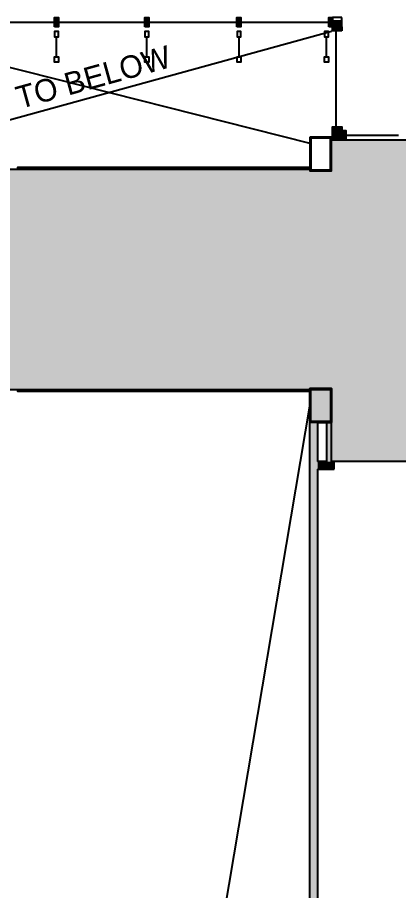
# Model space of a CAD drawing. Extents: x 2 to 4630, y -56 to 2885.
# Drawn here: x 3482 to 3726, y 2229 to 2788 of the extents above; entities that cross this region are included whole.
import ezdxf

# ---------------------------------------------------------------- set-up
doc = ezdxf.new("R2010")
doc.units = 0
doc.header["$LTSCALE"] = 0.004
for name, color, linetype in [('CORRIDOR_HATCH', 253, 'CONTINUOUS'), ('S-COLS', 7, 'CONTINUOUS'), ('SOLID', 7, 'CONTINUOUS'), ('STAIR', 251, 'CONTINUOUS'), ('TEXT', 7, 'CONTINUOUS'), ('WALL', 7, 'CONTINUOUS'), ('WALLS', 7, 'CONTINUOUS')]:
    doc.layers.add(name, color=color, linetype=linetype)

# ---------------------------------------------------------------- blocks, each defined once
blk = doc.blocks.new('*U284')
at = {"layer": 'SOLID'}
for points in [[(3669, 2207.39), (3669, 2529.16), (3673.88, 2207.39)], [(3673.88, 2207.39), (3669, 2529.16), (3673.88, 2529.16)]]:
    blk.add_solid(points, dxfattribs=at)
blk = doc.blocks.new('COLUMN_-_ARCHITECTURAL_-_8')
at = {"layer": 'S-COLS'}
for p, q in [((-275, 175), (275, 175)), ((-275, -175), (-275, 175)), ((-275, 159), (275, 159)), ((-259, -159), (-259, 159)), ((259, 159), (259, -159)), ((275, 175), (275, -175)), ((275, -159), (-275, -159)), ((275, -175), (-275, -175))]:
    blk.add_line(p, q, dxfattribs=at)
blk = doc.blocks.new('*U354')
at = {"layer": 'SOLID'}
for points in [[(3669, 2550.03), (3669, 2550.82), (3669.2, 2550.03)], [(3669.2, 2550.03), (3669, 2550.82), (3669.2, 2550.82)], [(3669.2, 2529.16), (3669.2, 2550.82), (3673.88, 2529.16)], [(3673.88, 2529.16), (3669.2, 2550.82), (3673.88, 2550.82)], [(3673.88, 2529.16), (3673.88, 2550.82), (3679.63, 2529.16)], [(3679.63, 2529.16), (3673.88, 2550.82), (3679.63, 2550.82)], [(3679.63, 2529.65), (3679.63, 2550.82), (3682.78, 2529.65)], [(3682.78, 2529.65), (3679.63, 2550.82), (3682.78, 2550.82)], [(3669, 2529.16), (3669, 2549.04), (3669.2, 2529.16)], [(3669.2, 2529.16), (3669, 2549.04), (3669.2, 2549.04)]]:
    blk.add_solid(points, dxfattribs=at)
blk = doc.blocks.new('*U355')
at = {"layer": 'SOLID'}
for points in [[(3679.63, 2529.16), (3679.63, 2529.65), (3682.78, 2529.16)], [(3682.78, 2529.16), (3679.63, 2529.65), (3682.78, 2529.65)]]:
    blk.add_solid(points, dxfattribs=at)
blk = doc.blocks.new('*U356')
at = {"layer": 'SOLID'}
for points in [[(3669, 2549.04), (3669, 2550.03), (3669.2, 2549.04)], [(3669.2, 2549.04), (3669, 2550.03), (3669.2, 2550.03)]]:
    blk.add_solid(points, dxfattribs=at)
blk = doc.blocks.new('*U406')
at = {"layer": 'SOLID'}
for points in [[(3673.88, 2499.14), (3673.88, 2504.02), (3679.63, 2499.14)], [(3679.63, 2499.14), (3673.88, 2504.02), (3679.63, 2504.02)], [(3679.63, 2499.14), (3679.63, 2504.02), (3682.78, 2499.14)], [(3682.78, 2499.14), (3679.63, 2504.02), (3682.78, 2504.02)], [(3682.78, 2499.14), (3682.78, 2504.02), (3684.63, 2499.14)], [(3684.63, 2499.14), (3682.78, 2504.02), (3684.63, 2504.02)]]:
    blk.add_solid(points, dxfattribs=at)
blk = doc.blocks.new('*U407')
at = {"layer": 'SOLID'}
for points in [[(3679.63, 2529.16), (3679.63, 2529.65), (3682.78, 2529.16)], [(3682.78, 2529.16), (3679.63, 2529.65), (3682.78, 2529.65)]]:
    blk.add_solid(points, dxfattribs=at)
blk = doc.blocks.new('*U408')
at = {"layer": 'SOLID'}
for points in [[(3679.63, 2504.02), (3679.63, 2529.16), (3682.78, 2504.02)], [(3682.78, 2504.02), (3679.63, 2529.16), (3682.78, 2529.16)]]:
    blk.add_solid(points, dxfattribs=at)
blk = doc.blocks.new('COLUMN_-_ARCHITECTURAL_-_H')
at = {"layer": 'S-COLS'}
for p, q in [((-275, 175), (-275, -175)), ((275, 175), (-275, 175)), ((275, 159), (-275, 159)), ((-259, 159), (-259, -159)), ((259, -159), (259, 159)), ((275, -175), (275, 175)), ((-275, -159), (275, -159)), ((-275, -175), (275, -175))]:
    blk.add_line(p, q, dxfattribs=at)
blk = doc.blocks.new('*U525')
at = {"layer": 'SOLID'}
for points in [[(3682.89, 2710.01), (3682.89, 2716), (3688.88, 2710.01)], [(3688.88, 2710.01), (3682.89, 2716), (3688.88, 2716)]]:
    blk.add_solid(points, dxfattribs=at)
blk = doc.blocks.new('*U528')
at = {"layer": 'SOLID'}
for points in [[(3682.9, 2780.87), (3682.9, 2786.85), (3688.88, 2780.87)], [(3688.88, 2780.87), (3682.9, 2786.85), (3688.88, 2786.85)]]:
    blk.add_solid(points, dxfattribs=at)
blk = doc.blocks.new('*U538')
at = {"layer": 'WALL'}
for points in [[(3689.54, 2710.02), (3689.54, 2710.02), (3689.54, 2716)], [(3689.54, 2710.02), (3689.54, 2716), (3692.06, 2710.02)], [(3692.06, 2710.02), (3689.54, 2716), (3692.06, 2716)]]:
    blk.add_solid(points, dxfattribs=at)
blk = doc.blocks.new('*U539')
at = {"layer": 'WALL'}
for points in [[(3683.56, 2716), (3683.56, 2718.52), (3683.56, 2718.52)], [(3683.56, 2716), (3683.56, 2718.52), (3689.54, 2716)], [(3689.54, 2716), (3683.56, 2718.52), (3689.54, 2718.52)], [(3689.54, 2716), (3689.54, 2718.52), (3689.54, 2718.52)]]:
    blk.add_solid(points, dxfattribs=at)
blk = doc.blocks.new('*U542')
at = {"layer": 'WALL'}
for points in [[(3683.56, 2779.98), (3683.56, 2782.5), (3683.56, 2782.5)], [(3683.56, 2779.98), (3683.56, 2782.5), (3689.54, 2779.98)], [(3689.54, 2779.98), (3683.56, 2782.5), (3689.54, 2782.5)], [(3689.54, 2779.98), (3689.54, 2782.5), (3689.54, 2782.5)]]:
    blk.add_solid(points, dxfattribs=at)
blk = doc.blocks.new('*U543')
at = {"layer": 'WALL'}
for points in [[(3505.3, 2782.5), (3505.3, 2782.5), (3505.3, 2788.49)], [(3505.3, 2782.5), (3505.3, 2788.49), (3507.82, 2782.5)], [(3507.82, 2782.5), (3505.3, 2788.49), (3507.82, 2788.49)]]:
    blk.add_solid(points, dxfattribs=at)
blk = doc.blocks.new('*U544')
at = {"layer": 'WALL'}
for points in [[(3563.3, 2782.5), (3563.3, 2782.5), (3563.3, 2788.49)], [(3563.3, 2782.5), (3563.3, 2788.49), (3565.82, 2782.5)], [(3565.82, 2782.5), (3563.3, 2788.49), (3565.82, 2788.49)]]:
    blk.add_solid(points, dxfattribs=at)
blk = doc.blocks.new('*U545')
at = {"layer": 'WALL'}
for points in [[(3622.15, 2782.5), (3622.15, 2782.5), (3622.15, 2788.49)], [(3622.15, 2782.5), (3622.15, 2788.49), (3624.67, 2782.5)], [(3624.67, 2782.5), (3622.15, 2788.49), (3624.67, 2788.49)]]:
    blk.add_solid(points, dxfattribs=at)
blk = doc.blocks.new('*U546')
at = {"layer": 'WALL'}
for points in [[(3681.04, 2782.5), (3681.04, 2782.5), (3681.04, 2788.49)], [(3681.04, 2782.5), (3681.04, 2788.49), (3683.56, 2782.5)], [(3683.56, 2782.5), (3681.04, 2788.49), (3683.56, 2788.49)]]:
    blk.add_solid(points, dxfattribs=at)
blk = doc.blocks.new('*U547')
at = {"layer": 'CORRIDOR_HATCH'}
for points in [[(3682.78, 2504.02), (3682.78, 2711.84), (3683.56, 2504.02)], [(3683.56, 2504.02), (3682.78, 2711.84), (3683.56, 2710.01)], [(3692.06, 2504.02), (3683.56, 2710.01), (3692.06, 2710.02)], [(3683.56, 2504.02), (3683.56, 2710.01), (3692.06, 2504.02)], [(3692.06, 2504.02), (3692.06, 2710.02), (3744.14, 2504.02)], [(3744.14, 2504.02), (3692.06, 2710.02), (3744.14, 2710.01)], [(3385.78, 2550.03), (3385.78, 2691.38), (3669, 2550.03)], [(3669, 2550.03), (3385.78, 2691.38), (3669, 2691.38)], [(3669, 2550.82), (3669, 2690.19), (3682.78, 2550.82)], [(3682.78, 2550.82), (3669, 2690.19), (3682.78, 2690.19)]]:
    blk.add_solid(points, dxfattribs=at)

msp = doc.modelspace()

# ---------------------------------------------------------------- linework, layer by layer
at = {"layer": 'CORRIDOR_HATCH'}
msp.add_lwpolyline([(3765.05, 2504.02), (3682.78, 2504.02), (3682.78, 2550.82), (3669, 2550.82), (3669, 2550.03), (3385.78, 2550.03), (3385.78, 2691.38), (3669, 2691.38), (3669, 2690.19), (3682.78, 2690.19), (3682.78, 2711.84), (3683.56, 2710.01), (3692.06, 2710.02), (3765.05, 2710.01)], dxfattribs=at)
at = {"layer": 'STAIR'}
for p, q in [((3682.9, 2779.54), (3385.56, 2697.62)), ((3385.56, 2779.54), (3669, 2707.95)), ((3669, 2540.74), (3385.56, 860.67))]:
    msp.add_line(p, q, dxfattribs=at)
at = {"layer": 'WALL'}
for p, q in [((3448.82, 2785.5), (3505.3, 2785.5)), ((3507.82, 2785.5), (3563.3, 2785.5)), ((3565.82, 2785.5), (3622.15, 2785.5)), ((3624.67, 2785.5), (3681.04, 2785.5)), ((3689.54, 2788.49), (3683.56, 2788.49)), ((3683.56, 2788.49), (3683.56, 2782.5)), ((3689.54, 2782.5), (3689.54, 2788.49)), ((3683.56, 2782.5), (3689.54, 2782.5)), ((3685.88, 2718.52), (3685.89, 2779.98)), ((3683.56, 2710.01), (3683.56, 2716)), ((3683.56, 2716), (3689.55, 2716)), ((3689.54, 2716), (3683.56, 2716)), ((3683.56, 2716), (3683.56, 2710.02)), ((3689.54, 2710.02), (3689.54, 2716)), ((3689.55, 2716), (3689.55, 2710.01)), ((3683.56, 2710.02), (3689.54, 2710.02)), ((3689.55, 2710.01), (3683.56, 2710.01)), ((3682.78, 2550.82), (3669, 2550.82)), ((3669, 2550.82), (3669, 2529.16)), ((3682.78, 2529.16), (3682.78, 2550.82)), ((3669, 2207.39), (3669, 2529.16)), ((3673.88, 2529.16), (3673.88, 2504.02)), ((3673.88, 2529.16), (3682.78, 2529.16)), ((3682.78, 2529.65), (3679.63, 2529.65)), ((3679.63, 2529.65), (3679.63, 2504.02)), ((3682.78, 2504.02), (3682.78, 2529.65)), ((3679.63, 2504.02), (3673.88, 2504.02)), ((3684.63, 2504.02), (3682.78, 2504.02)), ((3684.63, 2499.14), (3684.63, 2504.02)), ((3673.88, 2499.14), (3673.88, 2207.39)), ((3673.88, 2499.14), (3684.63, 2499.14))]:
    msp.add_line(p, q, dxfattribs=at)
for points in [[(3505.3, 2782.5), (3505.3, 2788.49), (3507.82, 2788.49), (3507.82, 2782.5)], [(3563.3, 2782.5), (3563.3, 2788.49), (3565.82, 2788.49), (3565.82, 2782.5)], [(3622.15, 2782.5), (3622.15, 2788.49), (3624.67, 2788.49), (3624.67, 2782.5)], [(3681.04, 2782.5), (3681.04, 2788.49), (3683.56, 2788.49), (3683.56, 2782.5)], [(3689.54, 2779.98), (3683.56, 2779.98), (3683.56, 2782.5), (3689.54, 2782.5)], [(3689.54, 2716), (3683.56, 2716), (3683.56, 2718.52), (3689.54, 2718.52)], [(3689.54, 2710.02), (3689.54, 2716), (3692.06, 2716), (3692.06, 2710.02)], [(3529.65, 2692.36), (3481.62, 2692.36), (3481.62, 2691.38), (3529.65, 2691.38)], [(3577.68, 2692.36), (3529.65, 2692.36), (3529.65, 2691.38), (3577.68, 2691.38)], [(3625.71, 2692.36), (3577.68, 2692.36), (3577.68, 2691.38), (3625.71, 2691.38)], [(3669, 2692.36), (3625.71, 2692.36), (3625.71, 2691.38), (3669, 2691.38)], [(3529.65, 2550.03), (3481.62, 2550.03), (3481.62, 2549.04), (3529.65, 2549.04)], [(3577.68, 2550.03), (3529.65, 2550.03), (3529.65, 2549.04), (3577.68, 2549.04)], [(3625.71, 2550.03), (3577.68, 2550.03), (3577.68, 2549.04), (3625.71, 2549.04)], [(3669, 2550.03), (3625.71, 2550.03), (3625.71, 2549.04), (3669, 2549.04)]]:
    msp.add_lwpolyline(points, close=True, dxfattribs=at)
for points in [[(3506.56, 2763.25), (3507.81, 2763.25), (3507.81, 2759.75), (3505.31, 2759.75), (3505.31, 2763.25), (3506.56, 2763.25), (3506.56, 2776), (3507.81, 2776), (3507.81, 2779.5), (3505.31, 2779.5), (3505.31, 2776), (3506.56, 2776)], [(3564.56, 2763.25), (3565.81, 2763.25), (3565.81, 2759.75), (3563.31, 2759.75), (3563.31, 2763.25), (3564.56, 2763.25), (3564.56, 2776), (3565.81, 2776), (3565.81, 2779.5), (3563.31, 2779.5), (3563.31, 2776), (3564.56, 2776)], [(3623.56, 2763.25), (3624.81, 2763.25), (3624.81, 2759.75), (3622.31, 2759.75), (3622.31, 2763.25), (3623.56, 2763.25), (3623.56, 2776), (3624.81, 2776), (3624.81, 2779.5), (3622.31, 2779.5), (3622.31, 2776), (3623.56, 2776)], [(3679.56, 2763.25), (3680.81, 2763.25), (3680.81, 2759.75), (3678.31, 2759.75), (3678.31, 2763.25), (3679.56, 2763.25), (3679.56, 2776), (3680.81, 2776), (3680.81, 2779.5), (3678.31, 2779.5), (3678.31, 2776), (3679.56, 2776)]]:
    msp.add_lwpolyline(points, dxfattribs=at)
at = {"layer": 'WALLS'}
msp.add_line((3691.4, 2713), (3725.77, 2713), dxfattribs=at)

# ---------------------------------------------------------------- block references
at = {"layer": 'CORRIDOR_HATCH'}
msp.add_blockref('*U547', (0, 0), dxfattribs=at)
at = {"layer": 'SOLID'}
for name in ['*U528', '*U525', '*U354', '*U356', '*U284', '*U355', '*U407', '*U408', '*U406']:
    msp.add_blockref(name, (0, 0), dxfattribs=at)
at = {"layer": 'WALL'}
for name in ['*U543', '*U544', '*U545', '*U546', '*U542', '*U539', '*U538']:
    msp.add_blockref(name, (0, 0), dxfattribs=at)
at = {"layer": 'WALL', "xscale": 0.0393700787399212, "yscale": 0.0393700787399212, "zscale": 0.0393700787399212}
for name, p, rotation in [('COLUMN_-_ARCHITECTURAL_-_H', (3675.89, 2701.02), 90), ('COLUMN_-_ARCHITECTURAL_-_8', (3675.89, 2539.99), 270)]:
    msp.add_blockref(name, p, dxfattribs=dict(at, rotation=rotation))

# ---------------------------------------------------------------- texts
at = {"layer": 'TEXT', "linetype": 'CONTINUOUS'}
msp.add_text('OPEN TO BELOW', height=14.4, rotation=15.4644, dxfattribs=at).set_placement((3425.35, 2713.84))

doc.saveas('drawing.dxf')
